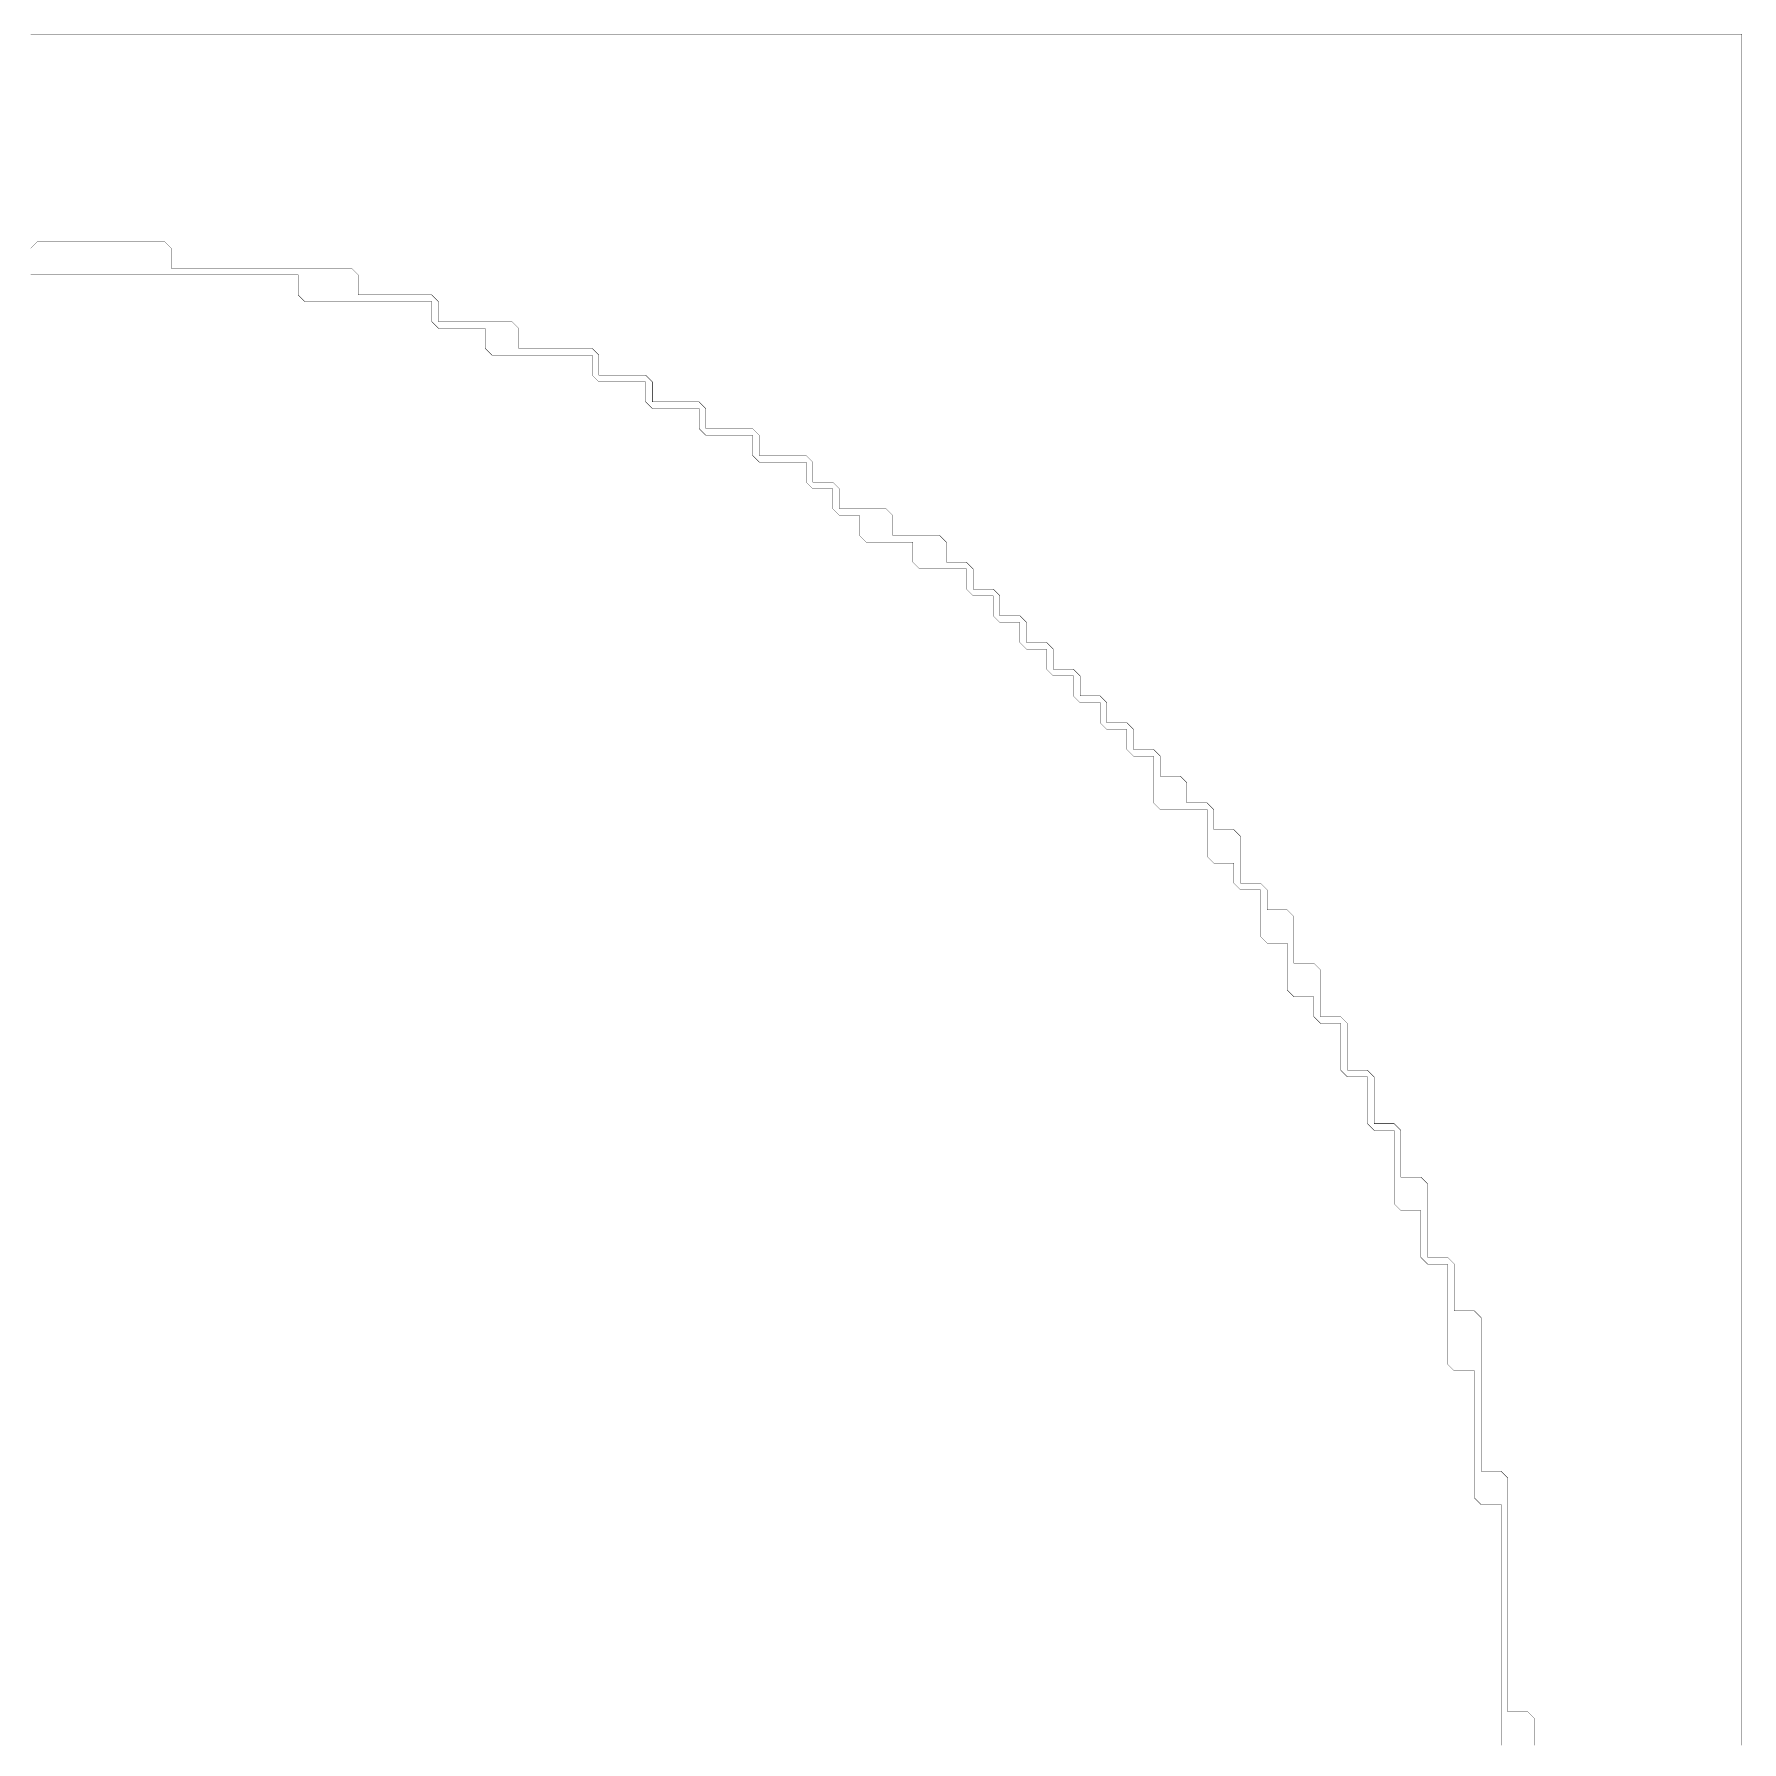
# Model space of a CAD drawing. Header units: metres. Extents: x 0 to 4990, y -4990 to 0.
# Drawn here: x 2495 to 4990, y -2495 to 0 of the extents above; entities that cross this region are included whole.
import ezdxf

# ---------------------------------------------------------------- set-up
doc = ezdxf.new("R2010")
doc.units = ezdxf.units.M
doc.layers.add('conductor', color=1, linetype='Continuous')
doc.layers.add('substrate', color=5, linetype='Continuous')

msp = doc.modelspace()

# ---------------------------------------------------------------- linework, layer by layer
at = {"layer": 'conductor', "const_width": 0.5}
msp.add_lwpolyline([(4638.671875, -2500), (4638.671875, -2490.234375), (4638.671875, -2480.46875), (4638.671875, -2470.703125), (4638.671875, -2460.9375), (4638.671875, -2451.171875), (4638.671875, -2441.40625), (4638.671875, -2431.640625), (4638.671875, -2421.875), (4638.671875, -2412.109375), (4638.671875, -2402.34375), (4638.671875, -2392.578125), (4638.671875, -2382.8125), (4638.671875, -2373.046875), (4638.671875, -2363.28125), (4638.671875, -2353.515625), (4638.671875, -2343.75), (4638.671875, -2333.984375), (4638.671875, -2324.21875), (4638.671875, -2314.453125), (4638.671875, -2304.6875), (4638.671875, -2294.921875), (4638.671875, -2285.15625), (4638.671875, -2275.390625), (4638.671875, -2265.625), (4638.671875, -2255.859375), (4638.671875, -2246.09375), (4638.671875, -2236.328125), (4638.671875, -2226.5625), (4638.671875, -2216.796875), (4638.671875, -2207.03125), (4638.671875, -2197.265625), (4638.671875, -2187.5), (4638.671875, -2177.734375), (4638.671875, -2167.96875), (4638.671875, -2158.203125), (4638.671875, -2148.4375), (4628.90625, -2148.4375), (4619.140625, -2148.4375), (4609.375, -2148.4375), (4599.609375, -2138.671875), (4599.609375, -2128.90625), (4599.609375, -2119.140625), (4599.609375, -2109.375), (4599.609375, -2099.609375), (4599.609375, -2089.84375), (4599.609375, -2080.078125), (4599.609375, -2070.3125), (4599.609375, -2060.546875), (4599.609375, -2050.78125), (4599.609375, -2041.015625), (4599.609375, -2031.25), (4599.609375, -2021.484375), (4599.609375, -2011.71875), (4599.609375, -2001.953125), (4599.609375, -1992.1875), (4599.609375, -1982.421875), (4599.609375, -1972.65625), (4599.609375, -1962.890625), (4599.609375, -1953.125), (4589.84375, -1953.125), (4580.078125, -1953.125), (4570.3125, -1953.125), (4560.546875, -1943.359375), (4560.546875, -1933.59375), (4560.546875, -1923.828125), (4560.546875, -1914.0625), (4560.546875, -1904.296875), (4560.546875, -1894.53125), (4560.546875, -1884.765625), (4560.546875, -1875), (4560.546875, -1865.234375), (4560.546875, -1855.46875), (4560.546875, -1845.703125), (4560.546875, -1835.9375), (4560.546875, -1826.171875), (4560.546875, -1816.40625), (4560.546875, -1806.640625), (4560.546875, -1796.875), (4550.78125, -1796.875), (4541.015625, -1796.875), (4531.25, -1796.875), (4521.484375, -1787.109375), (4521.484375, -1777.34375), (4521.484375, -1767.578125), (4521.484375, -1757.8125), (4521.484375, -1748.046875), (4521.484375, -1738.28125), (4521.484375, -1728.515625), (4521.484375, -1718.75), (4511.71875, -1718.75), (4501.953125, -1718.75), (4492.1875, -1718.75), (4482.421875, -1708.984375), (4482.421875, -1699.21875), (4482.421875, -1689.453125), (4482.421875, -1679.6875), (4482.421875, -1669.921875), (4482.421875, -1660.15625), (4482.421875, -1650.390625), (4482.421875, -1640.625), (4482.421875, -1630.859375), (4482.421875, -1621.09375), (4482.421875, -1611.328125), (4482.421875, -1601.5625), (4472.65625, -1601.5625), (4462.890625, -1601.5625), (4453.125, -1601.5625), (4443.359375, -1591.796875), (4443.359375, -1582.03125), (4443.359375, -1572.265625), (4443.359375, -1562.5), (4443.359375, -1552.734375), (4443.359375, -1542.96875), (4443.359375, -1533.203125), (4443.359375, -1523.4375), (4433.59375, -1523.4375), (4423.828125, -1523.4375), (4414.0625, -1523.4375), (4404.296875, -1513.671875), (4404.296875, -1503.90625), (4404.296875, -1494.140625), (4404.296875, -1484.375), (4404.296875, -1474.609375), (4404.296875, -1464.84375), (4404.296875, -1455.078125), (4404.296875, -1445.3125), (4394.53125, -1445.3125), (4384.765625, -1445.3125), (4375, -1445.3125), (4365.234375, -1435.546875), (4365.234375, -1425.78125), (4365.234375, -1416.015625), (4365.234375, -1406.25), (4355.46875, -1406.25), (4345.703125, -1406.25), (4335.9375, -1406.25), (4326.171875, -1396.484375), (4326.171875, -1386.71875), (4326.171875, -1376.953125), (4326.171875, -1367.1875), (4326.171875, -1357.421875), (4326.171875, -1347.65625), (4326.171875, -1337.890625), (4326.171875, -1328.125), (4316.40625, -1328.125), (4306.640625, -1328.125), (4296.875, -1328.125), (4287.109375, -1318.359375), (4287.109375, -1308.59375), (4287.109375, -1298.828125), (4287.109375, -1289.0625), (4287.109375, -1279.296875), (4287.109375, -1269.53125), (4287.109375, -1259.765625), (4287.109375, -1250), (4277.34375, -1250), (4267.578125, -1250), (4257.8125, -1250), (4248.046875, -1240.234375), (4248.046875, -1230.46875), (4248.046875, -1220.703125), (4248.046875, -1210.9375), (4238.28125, -1210.9375), (4228.515625, -1210.9375), (4218.75, -1210.9375), (4208.984375, -1201.171875), (4208.984375, -1191.40625), (4208.984375, -1181.640625), (4208.984375, -1171.875), (4208.984375, -1162.109375), (4208.984375, -1152.34375), (4208.984375, -1142.578125), (4208.984375, -1132.8125), (4199.21875, -1132.8125), (4189.453125, -1132.8125), (4179.6875, -1132.8125), (4169.921875, -1132.8125), (4160.15625, -1132.8125), (4150.390625, -1132.8125), (4140.625, -1132.8125), (4130.859375, -1123.046875), (4130.859375, -1113.28125), (4130.859375, -1103.515625), (4130.859375, -1093.75), (4130.859375, -1083.984375), (4130.859375, -1074.21875), (4130.859375, -1064.453125), (4130.859375, -1054.6875), (4121.09375, -1054.6875), (4111.328125, -1054.6875), (4101.5625, -1054.6875), (4091.796875, -1044.921875), (4091.796875, -1035.15625), (4091.796875, -1025.390625), (4091.796875, -1015.625), (4082.03125, -1015.625), (4072.265625, -1015.625), (4062.5, -1015.625), (4052.734375, -1005.859375), (4052.734375, -996.09375), (4052.734375, -986.328125), (4052.734375, -976.5625), (4042.96875, -976.5625), (4033.203125, -976.5625), (4023.4375, -976.5625), (4013.671875, -966.796875), (4013.671875, -957.03125), (4013.671875, -947.265625), (4013.671875, -937.5), (4003.90625, -937.5), (3994.140625, -937.5), (3984.375, -937.5), (3974.609375, -927.734375), (3974.609375, -917.96875), (3974.609375, -908.203125), (3974.609375, -898.4375), (3964.84375, -898.4375), (3955.078125, -898.4375), (3945.3125, -898.4375), (3935.546875, -888.671875), (3935.546875, -878.90625), (3935.546875, -869.140625), (3935.546875, -859.375), (3925.78125, -859.375), (3916.015625, -859.375), (3906.25, -859.375), (3896.484375, -849.609375), (3896.484375, -839.84375), (3896.484375, -830.078125), (3896.484375, -820.3125), (3886.71875, -820.3125), (3876.953125, -820.3125), (3867.1875, -820.3125), (3857.421875, -810.546875), (3857.421875, -800.78125), (3857.421875, -791.015625), (3857.421875, -781.25), (3847.65625, -781.25), (3837.890625, -781.25), (3828.125, -781.25), (3818.359375, -781.25), (3808.59375, -781.25), (3798.828125, -781.25), (3789.0625, -781.25), (3779.296875, -771.484375), (3779.296875, -761.71875), (3779.296875, -751.953125), (3779.296875, -742.1875), (3769.53125, -742.1875), (3759.765625, -742.1875), (3750, -742.1875), (3740.234375, -742.1875), (3730.46875, -742.1875), (3720.703125, -742.1875), (3710.9375, -742.1875), (3701.171875, -732.421875), (3701.171875, -722.65625), (3701.171875, -712.890625), (3701.171875, -703.125), (3691.40625, -703.125), (3681.640625, -703.125), (3671.875, -703.125), (3662.109375, -693.359375), (3662.109375, -683.59375), (3662.109375, -673.828125), (3662.109375, -664.0625), (3652.34375, -664.0625), (3642.578125, -664.0625), (3632.8125, -664.0625), (3623.046875, -654.296875), (3623.046875, -644.53125), (3623.046875, -634.765625), (3623.046875, -625), (3613.28125, -625), (3603.515625, -625), (3593.75, -625), (3583.984375, -625), (3574.21875, -625), (3564.453125, -625), (3554.6875, -625), (3544.921875, -615.234375), (3544.921875, -605.46875), (3544.921875, -595.703125), (3544.921875, -585.9375), (3535.15625, -585.9375), (3525.390625, -585.9375), (3515.625, -585.9375), (3505.859375, -585.9375), (3496.09375, -585.9375), (3486.328125, -585.9375), (3476.5625, -585.9375), (3466.796875, -576.171875), (3466.796875, -566.40625), (3466.796875, -556.640625), (3466.796875, -546.875), (3457.03125, -546.875), (3447.265625, -546.875), (3437.5, -546.875), (3427.734375, -546.875), (3417.96875, -546.875), (3408.203125, -546.875), (3398.4375, -546.875), (3388.671875, -537.109375), (3388.671875, -527.34375), (3388.671875, -517.578125), (3388.671875, -507.8125), (3378.90625, -507.8125), (3369.140625, -507.8125), (3359.375, -507.8125), (3349.609375, -507.8125), (3339.84375, -507.8125), (3330.078125, -507.8125), (3320.3125, -507.8125), (3310.546875, -498.046875), (3310.546875, -488.28125), (3310.546875, -478.515625), (3310.546875, -468.75), (3300.78125, -468.75), (3291.015625, -468.75), (3281.25, -468.75), (3271.484375, -468.75), (3261.71875, -468.75), (3251.953125, -468.75), (3242.1875, -468.75), (3232.421875, -468.75), (3222.65625, -468.75), (3212.890625, -468.75), (3203.125, -468.75), (3193.359375, -468.75), (3183.59375, -468.75), (3173.828125, -468.75), (3164.0625, -468.75), (3154.296875, -458.984375), (3154.296875, -449.21875), (3154.296875, -439.453125), (3154.296875, -429.6875), (3144.53125, -429.6875), (3134.765625, -429.6875), (3125, -429.6875), (3115.234375, -429.6875), (3105.46875, -429.6875), (3095.703125, -429.6875), (3085.9375, -429.6875), (3076.171875, -419.921875), (3076.171875, -410.15625), (3076.171875, -400.390625), (3076.171875, -390.625), (3066.40625, -390.625), (3056.640625, -390.625), (3046.875, -390.625), (3037.109375, -390.625), (3027.34375, -390.625), (3017.578125, -390.625), (3007.8125, -390.625), (2998.046875, -390.625), (2988.28125, -390.625), (2978.515625, -390.625), (2968.75, -390.625), (2958.984375, -390.625), (2949.21875, -390.625), (2939.453125, -390.625), (2929.6875, -390.625), (2919.921875, -390.625), (2910.15625, -390.625), (2900.390625, -390.625), (2890.625, -390.625), (2880.859375, -380.859375), (2880.859375, -371.09375), (2880.859375, -361.328125), (2880.859375, -351.5625), (2871.09375, -351.5625), (2861.328125, -351.5625), (2851.5625, -351.5625), (2841.796875, -351.5625), (2832.03125, -351.5625), (2822.265625, -351.5625), (2812.5, -351.5625), (2802.734375, -351.5625), (2792.96875, -351.5625), (2783.203125, -351.5625), (2773.4375, -351.5625), (2763.671875, -351.5625), (2753.90625, -351.5625), (2744.140625, -351.5625), (2734.375, -351.5625), (2724.609375, -351.5625), (2714.84375, -351.5625), (2705.078125, -351.5625), (2695.3125, -351.5625), (2685.546875, -351.5625), (2675.78125, -351.5625), (2666.015625, -351.5625), (2656.25, -351.5625), (2646.484375, -351.5625), (2636.71875, -351.5625), (2626.953125, -351.5625), (2617.1875, -351.5625), (2607.421875, -351.5625), (2597.65625, -351.5625), (2587.890625, -351.5625), (2578.125, -351.5625), (2568.359375, -351.5625), (2558.59375, -351.5625), (2548.828125, -351.5625), (2539.0625, -351.5625), (2529.296875, -351.5625), (2519.53125, -351.5625), (2509.765625, -351.5625), (2500, -351.5625), (2490.234375, -351.5625)], dxfattribs=at)
at = {"layer": 'substrate', "const_width": 0.5}
for points in [[(4990.234375, -2500), (4990.234375, -2490.234375), (4990.234375, -2480.46875), (4990.234375, -2470.703125), (4990.234375, -2460.9375), (4990.234375, -2451.171875), (4990.234375, -2441.40625), (4990.234375, -2431.640625), (4990.234375, -2421.875), (4990.234375, -2412.109375), (4990.234375, -2402.34375), (4990.234375, -2392.578125), (4990.234375, -2382.8125), (4990.234375, -2373.046875), (4990.234375, -2363.28125), (4990.234375, -2353.515625), (4990.234375, -2343.75), (4990.234375, -2333.984375), (4990.234375, -2324.21875), (4990.234375, -2314.453125), (4990.234375, -2304.6875), (4990.234375, -2294.921875), (4990.234375, -2285.15625), (4990.234375, -2275.390625), (4990.234375, -2265.625), (4990.234375, -2255.859375), (4990.234375, -2246.09375), (4990.234375, -2236.328125), (4990.234375, -2226.5625), (4990.234375, -2216.796875), (4990.234375, -2207.03125), (4990.234375, -2197.265625), (4990.234375, -2187.5), (4990.234375, -2177.734375), (4990.234375, -2167.96875), (4990.234375, -2158.203125), (4990.234375, -2148.4375), (4990.234375, -2138.671875), (4990.234375, -2128.90625), (4990.234375, -2119.140625), (4990.234375, -2109.375), (4990.234375, -2099.609375), (4990.234375, -2089.84375), (4990.234375, -2080.078125), (4990.234375, -2070.3125), (4990.234375, -2060.546875), (4990.234375, -2050.78125), (4990.234375, -2041.015625), (4990.234375, -2031.25), (4990.234375, -2021.484375), (4990.234375, -2011.71875), (4990.234375, -2001.953125), (4990.234375, -1992.1875), (4990.234375, -1982.421875), (4990.234375, -1972.65625), (4990.234375, -1962.890625), (4990.234375, -1953.125), (4990.234375, -1943.359375), (4990.234375, -1933.59375), (4990.234375, -1923.828125), (4990.234375, -1914.0625), (4990.234375, -1904.296875), (4990.234375, -1894.53125), (4990.234375, -1884.765625), (4990.234375, -1875), (4990.234375, -1865.234375), (4990.234375, -1855.46875), (4990.234375, -1845.703125), (4990.234375, -1835.9375), (4990.234375, -1826.171875), (4990.234375, -1816.40625), (4990.234375, -1806.640625), (4990.234375, -1796.875), (4990.234375, -1787.109375), (4990.234375, -1777.34375), (4990.234375, -1767.578125), (4990.234375, -1757.8125), (4990.234375, -1748.046875), (4990.234375, -1738.28125), (4990.234375, -1728.515625), (4990.234375, -1718.75), (4990.234375, -1708.984375), (4990.234375, -1699.21875), (4990.234375, -1689.453125), (4990.234375, -1679.6875), (4990.234375, -1669.921875), (4990.234375, -1660.15625), (4990.234375, -1650.390625), (4990.234375, -1640.625), (4990.234375, -1630.859375), (4990.234375, -1621.09375), (4990.234375, -1611.328125), (4990.234375, -1601.5625), (4990.234375, -1591.796875), (4990.234375, -1582.03125), (4990.234375, -1572.265625), (4990.234375, -1562.5), (4990.234375, -1552.734375), (4990.234375, -1542.96875), (4990.234375, -1533.203125), (4990.234375, -1523.4375), (4990.234375, -1513.671875), (4990.234375, -1503.90625), (4990.234375, -1494.140625), (4990.234375, -1484.375), (4990.234375, -1474.609375), (4990.234375, -1464.84375), (4990.234375, -1455.078125), (4990.234375, -1445.3125), (4990.234375, -1435.546875), (4990.234375, -1425.78125), (4990.234375, -1416.015625), (4990.234375, -1406.25), (4990.234375, -1396.484375), (4990.234375, -1386.71875), (4990.234375, -1376.953125), (4990.234375, -1367.1875), (4990.234375, -1357.421875), (4990.234375, -1347.65625), (4990.234375, -1337.890625), (4990.234375, -1328.125), (4990.234375, -1318.359375), (4990.234375, -1308.59375), (4990.234375, -1298.828125), (4990.234375, -1289.0625), (4990.234375, -1279.296875), (4990.234375, -1269.53125), (4990.234375, -1259.765625), (4990.234375, -1250), (4990.234375, -1240.234375), (4990.234375, -1230.46875), (4990.234375, -1220.703125), (4990.234375, -1210.9375), (4990.234375, -1201.171875), (4990.234375, -1191.40625), (4990.234375, -1181.640625), (4990.234375, -1171.875), (4990.234375, -1162.109375), (4990.234375, -1152.34375), (4990.234375, -1142.578125), (4990.234375, -1132.8125), (4990.234375, -1123.046875), (4990.234375, -1113.28125), (4990.234375, -1103.515625), (4990.234375, -1093.75), (4990.234375, -1083.984375), (4990.234375, -1074.21875), (4990.234375, -1064.453125), (4990.234375, -1054.6875), (4990.234375, -1044.921875), (4990.234375, -1035.15625), (4990.234375, -1025.390625), (4990.234375, -1015.625), (4990.234375, -1005.859375), (4990.234375, -996.09375), (4990.234375, -986.328125), (4990.234375, -976.5625), (4990.234375, -966.796875), (4990.234375, -957.03125), (4990.234375, -947.265625), (4990.234375, -937.5), (4990.234375, -927.734375), (4990.234375, -917.96875), (4990.234375, -908.203125), (4990.234375, -898.4375), (4990.234375, -888.671875), (4990.234375, -878.90625), (4990.234375, -869.140625), (4990.234375, -859.375), (4990.234375, -849.609375), (4990.234375, -839.84375), (4990.234375, -830.078125), (4990.234375, -820.3125), (4990.234375, -810.546875), (4990.234375, -800.78125), (4990.234375, -791.015625), (4990.234375, -781.25), (4990.234375, -771.484375), (4990.234375, -761.71875), (4990.234375, -751.953125), (4990.234375, -742.1875), (4990.234375, -732.421875), (4990.234375, -722.65625), (4990.234375, -712.890625), (4990.234375, -703.125), (4990.234375, -693.359375), (4990.234375, -683.59375), (4990.234375, -673.828125), (4990.234375, -664.0625), (4990.234375, -654.296875), (4990.234375, -644.53125), (4990.234375, -634.765625), (4990.234375, -625), (4990.234375, -615.234375), (4990.234375, -605.46875), (4990.234375, -595.703125), (4990.234375, -585.9375), (4990.234375, -576.171875), (4990.234375, -566.40625), (4990.234375, -556.640625), (4990.234375, -546.875), (4990.234375, -537.109375), (4990.234375, -527.34375), (4990.234375, -517.578125), (4990.234375, -507.8125), (4990.234375, -498.046875), (4990.234375, -488.28125), (4990.234375, -478.515625), (4990.234375, -468.75), (4990.234375, -458.984375), (4990.234375, -449.21875), (4990.234375, -439.453125), (4990.234375, -429.6875), (4990.234375, -419.921875), (4990.234375, -410.15625), (4990.234375, -400.390625), (4990.234375, -390.625), (4990.234375, -380.859375), (4990.234375, -371.09375), (4990.234375, -361.328125), (4990.234375, -351.5625), (4990.234375, -341.796875), (4990.234375, -332.03125), (4990.234375, -322.265625), (4990.234375, -312.5), (4990.234375, -302.734375), (4990.234375, -292.96875), (4990.234375, -283.203125), (4990.234375, -273.4375), (4990.234375, -263.671875), (4990.234375, -253.90625), (4990.234375, -244.140625), (4990.234375, -234.375), (4990.234375, -224.609375), (4990.234375, -214.84375), (4990.234375, -205.078125), (4990.234375, -195.3125), (4990.234375, -185.546875), (4990.234375, -175.78125), (4990.234375, -166.015625), (4990.234375, -156.25), (4990.234375, -146.484375), (4990.234375, -136.71875), (4990.234375, -126.953125), (4990.234375, -117.1875), (4990.234375, -107.421875), (4990.234375, -97.65625), (4990.234375, -87.890625), (4990.234375, -78.125), (4990.234375, -68.359375), (4990.234375, -58.59375), (4990.234375, -48.828125), (4990.234375, -39.0625), (4990.234375, -29.296875), (4990.234375, -19.53125), (4990.234375, -9.765625), (4990.234375, 0), (4980.46875, 0), (4970.703125, 0), (4960.9375, 0), (4951.171875, 0), (4941.40625, 0), (4931.640625, 0), (4921.875, 0), (4912.109375, 0), (4902.34375, 0), (4892.578125, 0), (4882.8125, 0), (4873.046875, 0), (4863.28125, 0), (4853.515625, 0), (4843.75, 0), (4833.984375, 0), (4824.21875, 0), (4814.453125, 0), (4804.6875, 0), (4794.921875, 0), (4785.15625, 0), (4775.390625, 0), (4765.625, 0), (4755.859375, 0), (4746.09375, 0), (4736.328125, 0), (4726.5625, 0), (4716.796875, 0), (4707.03125, 0), (4697.265625, 0), (4687.5, 0), (4677.734375, 0), (4667.96875, 0), (4658.203125, 0), (4648.4375, 0), (4638.671875, 0), (4628.90625, 0), (4619.140625, 0), (4609.375, 0), (4599.609375, 0), (4589.84375, 0), (4580.078125, 0), (4570.3125, 0), (4560.546875, 0), (4550.78125, 0), (4541.015625, 0), (4531.25, 0), (4521.484375, 0), (4511.71875, 0), (4501.953125, 0), (4492.1875, 0), (4482.421875, 0), (4472.65625, 0), (4462.890625, 0), (4453.125, 0), (4443.359375, 0), (4433.59375, 0), (4423.828125, 0), (4414.0625, 0), (4404.296875, 0), (4394.53125, 0), (4384.765625, 0), (4375, 0), (4365.234375, 0), (4355.46875, 0), (4345.703125, 0), (4335.9375, 0), (4326.171875, 0), (4316.40625, 0), (4306.640625, 0), (4296.875, 0), (4287.109375, 0), (4277.34375, 0), (4267.578125, 0), (4257.8125, 0), (4248.046875, 0), (4238.28125, 0), (4228.515625, 0), (4218.75, 0), (4208.984375, 0), (4199.21875, 0), (4189.453125, 0), (4179.6875, 0), (4169.921875, 0), (4160.15625, 0), (4150.390625, 0), (4140.625, 0), (4130.859375, 0), (4121.09375, 0), (4111.328125, 0), (4101.5625, 0), (4091.796875, 0), (4082.03125, 0), (4072.265625, 0), (4062.5, 0), (4052.734375, 0), (4042.96875, 0), (4033.203125, 0), (4023.4375, 0), (4013.671875, 0), (4003.90625, 0), (3994.140625, 0), (3984.375, 0), (3974.609375, 0), (3964.84375, 0), (3955.078125, 0), (3945.3125, 0), (3935.546875, 0), (3925.78125, 0), (3916.015625, 0), (3906.25, 0), (3896.484375, 0), (3886.71875, 0), (3876.953125, 0), (3867.1875, 0), (3857.421875, 0), (3847.65625, 0), (3837.890625, 0), (3828.125, 0), (3818.359375, 0), (3808.59375, 0), (3798.828125, 0), (3789.0625, 0), (3779.296875, 0), (3769.53125, 0), (3759.765625, 0), (3750, 0), (3740.234375, 0), (3730.46875, 0), (3720.703125, 0), (3710.9375, 0), (3701.171875, 0), (3691.40625, 0), (3681.640625, 0), (3671.875, 0), (3662.109375, 0), (3652.34375, 0), (3642.578125, 0), (3632.8125, 0), (3623.046875, 0), (3613.28125, 0), (3603.515625, 0), (3593.75, 0), (3583.984375, 0), (3574.21875, 0), (3564.453125, 0), (3554.6875, 0), (3544.921875, 0), (3535.15625, 0), (3525.390625, 0), (3515.625, 0), (3505.859375, 0), (3496.09375, 0), (3486.328125, 0), (3476.5625, 0), (3466.796875, 0), (3457.03125, 0), (3447.265625, 0), (3437.5, 0), (3427.734375, 0), (3417.96875, 0), (3408.203125, 0), (3398.4375, 0), (3388.671875, 0), (3378.90625, 0), (3369.140625, 0), (3359.375, 0), (3349.609375, 0), (3339.84375, 0), (3330.078125, 0), (3320.3125, 0), (3310.546875, 0), (3300.78125, 0), (3291.015625, 0), (3281.25, 0), (3271.484375, 0), (3261.71875, 0), (3251.953125, 0), (3242.1875, 0), (3232.421875, 0), (3222.65625, 0), (3212.890625, 0), (3203.125, 0), (3193.359375, 0), (3183.59375, 0), (3173.828125, 0), (3164.0625, 0), (3154.296875, 0), (3144.53125, 0), (3134.765625, 0), (3125, 0), (3115.234375, 0), (3105.46875, 0), (3095.703125, 0), (3085.9375, 0), (3076.171875, 0), (3066.40625, 0), (3056.640625, 0), (3046.875, 0), (3037.109375, 0), (3027.34375, 0), (3017.578125, 0), (3007.8125, 0), (2998.046875, 0), (2988.28125, 0), (2978.515625, 0), (2968.75, 0), (2958.984375, 0), (2949.21875, 0), (2939.453125, 0), (2929.6875, 0), (2919.921875, 0), (2910.15625, 0), (2900.390625, 0), (2890.625, 0), (2880.859375, 0), (2871.09375, 0), (2861.328125, 0), (2851.5625, 0), (2841.796875, 0), (2832.03125, 0), (2822.265625, 0), (2812.5, 0), (2802.734375, 0), (2792.96875, 0), (2783.203125, 0), (2773.4375, 0), (2763.671875, 0), (2753.90625, 0), (2744.140625, 0), (2734.375, 0), (2724.609375, 0), (2714.84375, 0), (2705.078125, 0), (2695.3125, 0), (2685.546875, 0), (2675.78125, 0), (2666.015625, 0), (2656.25, 0), (2646.484375, 0), (2636.71875, 0), (2626.953125, 0), (2617.1875, 0), (2607.421875, 0), (2597.65625, 0), (2587.890625, 0), (2578.125, 0), (2568.359375, 0), (2558.59375, 0), (2548.828125, 0), (2539.0625, 0), (2529.296875, 0), (2519.53125, 0), (2509.765625, 0), (2500, 0), (2490.234375, 0)], [(2490.234375, -312.5), (2500, -302.734375), (2509.765625, -302.734375), (2519.53125, -302.734375), (2529.296875, -302.734375), (2539.0625, -302.734375), (2548.828125, -302.734375), (2558.59375, -302.734375), (2568.359375, -302.734375), (2578.125, -302.734375), (2587.890625, -302.734375), (2597.65625, -302.734375), (2607.421875, -302.734375), (2617.1875, -302.734375), (2626.953125, -302.734375), (2636.71875, -302.734375), (2646.484375, -302.734375), (2656.25, -302.734375), (2666.015625, -302.734375), (2675.78125, -302.734375), (2685.546875, -302.734375), (2695.3125, -312.5), (2695.3125, -322.265625), (2695.3125, -332.03125), (2695.3125, -341.796875), (2705.078125, -341.796875), (2714.84375, -341.796875), (2724.609375, -341.796875), (2734.375, -341.796875), (2744.140625, -341.796875), (2753.90625, -341.796875), (2763.671875, -341.796875), (2773.4375, -341.796875), (2783.203125, -341.796875), (2792.96875, -341.796875), (2802.734375, -341.796875), (2812.5, -341.796875), (2822.265625, -341.796875), (2832.03125, -341.796875), (2841.796875, -341.796875), (2851.5625, -341.796875), (2861.328125, -341.796875), (2871.09375, -341.796875), (2880.859375, -341.796875), (2890.625, -341.796875), (2900.390625, -341.796875), (2910.15625, -341.796875), (2919.921875, -341.796875), (2929.6875, -341.796875), (2939.453125, -341.796875), (2949.21875, -341.796875), (2958.984375, -341.796875), (2968.75, -351.5625), (2968.75, -361.328125), (2968.75, -371.09375), (2968.75, -380.859375), (2978.515625, -380.859375), (2988.28125, -380.859375), (2998.046875, -380.859375), (3007.8125, -380.859375), (3017.578125, -380.859375), (3027.34375, -380.859375), (3037.109375, -380.859375), (3046.875, -380.859375), (3056.640625, -380.859375), (3066.40625, -380.859375), (3076.171875, -380.859375), (3085.9375, -390.625), (3085.9375, -400.390625), (3085.9375, -410.15625), (3085.9375, -419.921875), (3095.703125, -419.921875), (3105.46875, -419.921875), (3115.234375, -419.921875), (3125, -419.921875), (3134.765625, -419.921875), (3144.53125, -419.921875), (3154.296875, -419.921875), (3164.0625, -419.921875), (3173.828125, -419.921875), (3183.59375, -419.921875), (3193.359375, -419.921875), (3203.125, -429.6875), (3203.125, -439.453125), (3203.125, -449.21875), (3203.125, -458.984375), (3212.890625, -458.984375), (3222.65625, -458.984375), (3232.421875, -458.984375), (3242.1875, -458.984375), (3251.953125, -458.984375), (3261.71875, -458.984375), (3271.484375, -458.984375), (3281.25, -458.984375), (3291.015625, -458.984375), (3300.78125, -458.984375), (3310.546875, -458.984375), (3320.3125, -468.75), (3320.3125, -478.515625), (3320.3125, -488.28125), (3320.3125, -498.046875), (3330.078125, -498.046875), (3339.84375, -498.046875), (3349.609375, -498.046875), (3359.375, -498.046875), (3369.140625, -498.046875), (3378.90625, -498.046875), (3388.671875, -498.046875), (3398.4375, -507.8125), (3398.4375, -517.578125), (3398.4375, -527.34375), (3398.4375, -537.109375), (3408.203125, -537.109375), (3417.96875, -537.109375), (3427.734375, -537.109375), (3437.5, -537.109375), (3447.265625, -537.109375), (3457.03125, -537.109375), (3466.796875, -537.109375), (3476.5625, -546.875), (3476.5625, -556.640625), (3476.5625, -566.40625), (3476.5625, -576.171875), (3486.328125, -576.171875), (3496.09375, -576.171875), (3505.859375, -576.171875), (3515.625, -576.171875), (3525.390625, -576.171875), (3535.15625, -576.171875), (3544.921875, -576.171875), (3554.6875, -585.9375), (3554.6875, -595.703125), (3554.6875, -605.46875), (3554.6875, -615.234375), (3564.453125, -615.234375), (3574.21875, -615.234375), (3583.984375, -615.234375), (3593.75, -615.234375), (3603.515625, -615.234375), (3613.28125, -615.234375), (3623.046875, -615.234375), (3632.8125, -625), (3632.8125, -634.765625), (3632.8125, -644.53125), (3632.8125, -654.296875), (3642.578125, -654.296875), (3652.34375, -654.296875), (3662.109375, -654.296875), (3671.875, -664.0625), (3671.875, -673.828125), (3671.875, -683.59375), (3671.875, -693.359375), (3681.640625, -693.359375), (3691.40625, -693.359375), (3701.171875, -693.359375), (3710.9375, -693.359375), (3720.703125, -693.359375), (3730.46875, -693.359375), (3740.234375, -693.359375), (3750, -703.125), (3750, -712.890625), (3750, -722.65625), (3750, -732.421875), (3759.765625, -732.421875), (3769.53125, -732.421875), (3779.296875, -732.421875), (3789.0625, -732.421875), (3798.828125, -732.421875), (3808.59375, -732.421875), (3818.359375, -732.421875), (3828.125, -742.1875), (3828.125, -751.953125), (3828.125, -761.71875), (3828.125, -771.484375), (3837.890625, -771.484375), (3847.65625, -771.484375), (3857.421875, -771.484375), (3867.1875, -781.25), (3867.1875, -791.015625), (3867.1875, -800.78125), (3867.1875, -810.546875), (3876.953125, -810.546875), (3886.71875, -810.546875), (3896.484375, -810.546875), (3906.25, -820.3125), (3906.25, -830.078125), (3906.25, -839.84375), (3906.25, -849.609375), (3916.015625, -849.609375), (3925.78125, -849.609375), (3935.546875, -849.609375), (3945.3125, -859.375), (3945.3125, -869.140625), (3945.3125, -878.90625), (3945.3125, -888.671875), (3955.078125, -888.671875), (3964.84375, -888.671875), (3974.609375, -888.671875), (3984.375, -898.4375), (3984.375, -908.203125), (3984.375, -917.96875), (3984.375, -927.734375), (3994.140625, -927.734375), (4003.90625, -927.734375), (4013.671875, -927.734375), (4023.4375, -937.5), (4023.4375, -947.265625), (4023.4375, -957.03125), (4023.4375, -966.796875), (4033.203125, -966.796875), (4042.96875, -966.796875), (4052.734375, -966.796875), (4062.5, -976.5625), (4062.5, -986.328125), (4062.5, -996.09375), (4062.5, -1005.859375), (4072.265625, -1005.859375), (4082.03125, -1005.859375), (4091.796875, -1005.859375), (4101.5625, -1015.625), (4101.5625, -1025.390625), (4101.5625, -1035.15625), (4101.5625, -1044.921875), (4111.328125, -1044.921875), (4121.09375, -1044.921875), (4130.859375, -1044.921875), (4140.625, -1054.6875), (4140.625, -1064.453125), (4140.625, -1074.21875), (4140.625, -1083.984375), (4150.390625, -1083.984375), (4160.15625, -1083.984375), (4169.921875, -1083.984375), (4179.6875, -1093.75), (4179.6875, -1103.515625), (4179.6875, -1113.28125), (4179.6875, -1123.046875), (4189.453125, -1123.046875), (4199.21875, -1123.046875), (4208.984375, -1123.046875), (4218.75, -1132.8125), (4218.75, -1142.578125), (4218.75, -1152.34375), (4218.75, -1162.109375), (4228.515625, -1162.109375), (4238.28125, -1162.109375), (4248.046875, -1162.109375), (4257.8125, -1171.875), (4257.8125, -1181.640625), (4257.8125, -1191.40625), (4257.8125, -1201.171875), (4257.8125, -1210.9375), (4257.8125, -1220.703125), (4257.8125, -1230.46875), (4257.8125, -1240.234375), (4267.578125, -1240.234375), (4277.34375, -1240.234375), (4287.109375, -1240.234375), (4296.875, -1250), (4296.875, -1259.765625), (4296.875, -1269.53125), (4296.875, -1279.296875), (4306.640625, -1279.296875), (4316.40625, -1279.296875), (4326.171875, -1279.296875), (4335.9375, -1289.0625), (4335.9375, -1298.828125), (4335.9375, -1308.59375), (4335.9375, -1318.359375), (4335.9375, -1328.125), (4335.9375, -1337.890625), (4335.9375, -1347.65625), (4335.9375, -1357.421875), (4345.703125, -1357.421875), (4355.46875, -1357.421875), (4365.234375, -1357.421875), (4375, -1367.1875), (4375, -1376.953125), (4375, -1386.71875), (4375, -1396.484375), (4375, -1406.25), (4375, -1416.015625), (4375, -1425.78125), (4375, -1435.546875), (4384.765625, -1435.546875), (4394.53125, -1435.546875), (4404.296875, -1435.546875), (4414.0625, -1445.3125), (4414.0625, -1455.078125), (4414.0625, -1464.84375), (4414.0625, -1474.609375), (4414.0625, -1484.375), (4414.0625, -1494.140625), (4414.0625, -1503.90625), (4414.0625, -1513.671875), (4423.828125, -1513.671875), (4433.59375, -1513.671875), (4443.359375, -1513.671875), (4453.125, -1523.4375), (4453.125, -1533.203125), (4453.125, -1542.96875), (4453.125, -1552.734375), (4453.125, -1562.5), (4453.125, -1572.265625), (4453.125, -1582.03125), (4453.125, -1591.796875), (4462.890625, -1591.796875), (4472.65625, -1591.796875), (4482.421875, -1591.796875), (4492.1875, -1601.5625), (4492.1875, -1611.328125), (4492.1875, -1621.09375), (4492.1875, -1630.859375), (4492.1875, -1640.625), (4492.1875, -1650.390625), (4492.1875, -1660.15625), (4492.1875, -1669.921875), (4501.953125, -1669.921875), (4511.71875, -1669.921875), (4521.484375, -1669.921875), (4531.25, -1679.6875), (4531.25, -1689.453125), (4531.25, -1699.21875), (4531.25, -1708.984375), (4531.25, -1718.75), (4531.25, -1728.515625), (4531.25, -1738.28125), (4531.25, -1748.046875), (4531.25, -1757.8125), (4531.25, -1767.578125), (4531.25, -1777.34375), (4531.25, -1787.109375), (4541.015625, -1787.109375), (4550.78125, -1787.109375), (4560.546875, -1787.109375), (4570.3125, -1796.875), (4570.3125, -1806.640625), (4570.3125, -1816.40625), (4570.3125, -1826.171875), (4570.3125, -1835.9375), (4570.3125, -1845.703125), (4570.3125, -1855.46875), (4570.3125, -1865.234375), (4580.078125, -1865.234375), (4589.84375, -1865.234375), (4599.609375, -1865.234375), (4609.375, -1875), (4609.375, -1884.765625), (4609.375, -1894.53125), (4609.375, -1904.296875), (4609.375, -1914.0625), (4609.375, -1923.828125), (4609.375, -1933.59375), (4609.375, -1943.359375), (4609.375, -1953.125), (4609.375, -1962.890625), (4609.375, -1972.65625), (4609.375, -1982.421875), (4609.375, -1992.1875), (4609.375, -2001.953125), (4609.375, -2011.71875), (4609.375, -2021.484375), (4609.375, -2031.25), (4609.375, -2041.015625), (4609.375, -2050.78125), (4609.375, -2060.546875), (4609.375, -2070.3125), (4609.375, -2080.078125), (4609.375, -2089.84375), (4609.375, -2099.609375), (4619.140625, -2099.609375), (4628.90625, -2099.609375), (4638.671875, -2099.609375), (4648.4375, -2109.375), (4648.4375, -2119.140625), (4648.4375, -2128.90625), (4648.4375, -2138.671875), (4648.4375, -2148.4375), (4648.4375, -2158.203125), (4648.4375, -2167.96875), (4648.4375, -2177.734375), (4648.4375, -2187.5), (4648.4375, -2197.265625), (4648.4375, -2207.03125), (4648.4375, -2216.796875), (4648.4375, -2226.5625), (4648.4375, -2236.328125), (4648.4375, -2246.09375), (4648.4375, -2255.859375), (4648.4375, -2265.625), (4648.4375, -2275.390625), (4648.4375, -2285.15625), (4648.4375, -2294.921875), (4648.4375, -2304.6875), (4648.4375, -2314.453125), (4648.4375, -2324.21875), (4648.4375, -2333.984375), (4648.4375, -2343.75), (4648.4375, -2353.515625), (4648.4375, -2363.28125), (4648.4375, -2373.046875), (4648.4375, -2382.8125), (4648.4375, -2392.578125), (4648.4375, -2402.34375), (4648.4375, -2412.109375), (4648.4375, -2421.875), (4648.4375, -2431.640625), (4648.4375, -2441.40625), (4648.4375, -2451.171875), (4658.203125, -2451.171875), (4667.96875, -2451.171875), (4677.734375, -2451.171875), (4687.5, -2460.9375), (4687.5, -2470.703125), (4687.5, -2480.46875), (4687.5, -2490.234375), (4687.5, -2500)]]:
    msp.add_lwpolyline(points, dxfattribs=at)

doc.saveas('drawing.dxf')
